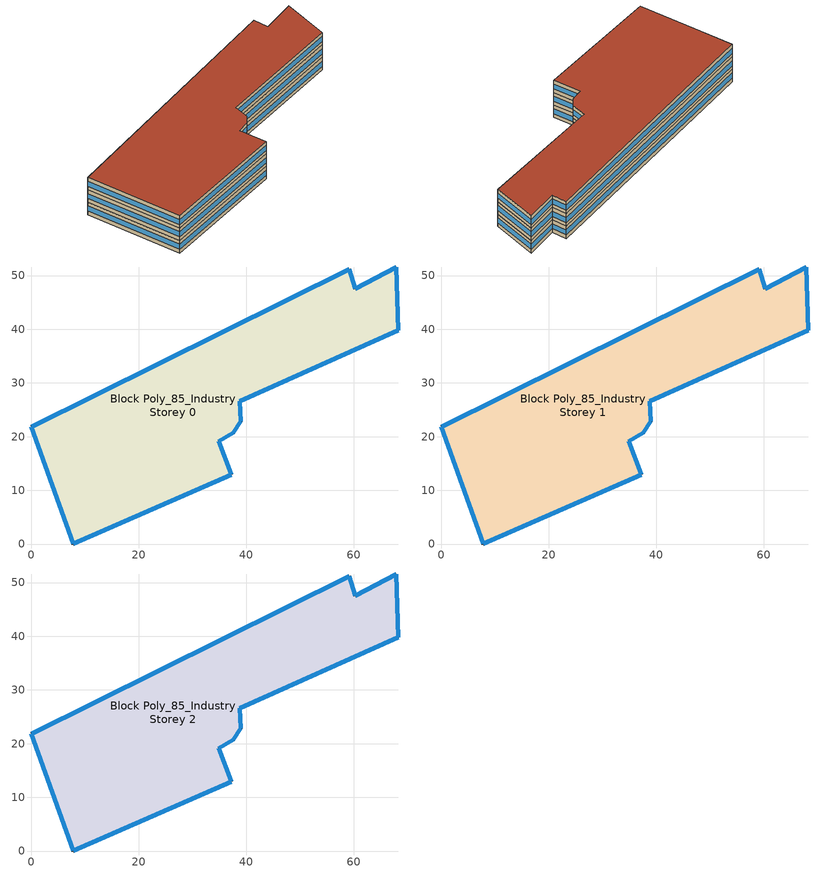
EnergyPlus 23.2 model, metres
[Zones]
Block Poly_85_Industry Storey 0
 floor ground (HSCWZ_Public&Industrial_1995_FloorGround): 67.97,51.59 68.3,39.84 38.81,26.56 38.96,22.9 37.6,20.7 34.91,19.18 37.22,12.94 7.83,0 0,21.82 59.2,51.14 60.3,47.58 z0
 wall outside (HSCWZ_Public&Industrial_1995_ExtWall): 59.2,51.14 0,21.82 7.83,0 37.22,12.94 34.91,19.18 37.6,20.7 38.96,22.9 38.81,26.56 68.3,39.84 67.97,51.59 60.3,47.58 59.2,51.14 z0:3
 window (HSCWZ_Public&Industrial_1995_Win): 59.17,51.13 0.03,21.84 / 0,21.81 7.82,0.01 / 7.84,0.01 37.2,12.94 / 37.22,12.95 34.91,19.18 / 34.91,19.18 37.6,20.7 / 37.6,20.7 38.96,22.9 / 38.96,22.9 38.81,26.56 / 38.83,26.57 68.29,39.83 / 68.3,39.84 67.97,51.59 / 67.96,51.59 60.31,47.59 / 60.3,47.58 59.2,51.14 z0.9:2.1
Block Poly_85_Industry Storey 1
 floor to Block Poly_85_Industry Storey 0 (HSCWZ_Public&Industrial_1995_FloorSlab): 67.97,51.59 68.3,39.84 38.81,26.56 38.96,22.9 37.6,20.7 34.91,19.18 37.22,12.94 7.83,0 0,21.82 59.2,51.14 60.3,47.58 z3
 wall outside (HSCWZ_Public&Industrial_1995_ExtWall): 59.2,51.14 0,21.82 7.83,0 37.22,12.94 34.91,19.18 37.6,20.7 38.96,22.9 38.81,26.56 68.3,39.84 67.97,51.59 60.3,47.58 59.2,51.14 z3:6
 window (HSCWZ_Public&Industrial_1995_Win): 59.17,51.13 0.03,21.84 / 0,21.81 7.82,0.01 / 7.84,0.01 37.2,12.94 / 37.22,12.95 34.91,19.18 / 34.91,19.18 37.6,20.7 / 37.6,20.7 38.96,22.9 / 38.96,22.9 38.81,26.56 / 38.83,26.57 68.29,39.83 / 68.3,39.84 67.97,51.59 / 67.96,51.59 60.31,47.59 / 60.3,47.58 59.2,51.14 z3.9:5.1
Block Poly_85_Industry Storey 2
 floor to Block Poly_85_Industry Storey 1 (HSCWZ_Public&Industrial_1995_FloorSlab): 67.97,51.59 68.3,39.84 38.81,26.56 38.96,22.9 37.6,20.7 34.91,19.18 37.22,12.94 7.83,0 0,21.82 59.2,51.14 60.3,47.58 z6
 wall outside (HSCWZ_Public&Industrial_1995_ExtWall): 59.2,51.14 0,21.82 7.83,0 37.22,12.94 34.91,19.18 37.6,20.7 38.96,22.9 38.81,26.56 68.3,39.84 67.97,51.59 60.3,47.58 59.2,51.14 z6:9
 window (HSCWZ_Public&Industrial_1995_Win): 59.17,51.13 0.03,21.84 / 0,21.81 7.82,0.01 / 7.84,0.01 37.2,12.94 / 37.22,12.95 34.91,19.18 / 34.91,19.18 37.6,20.7 / 37.6,20.7 38.96,22.9 / 38.96,22.9 38.81,26.56 / 38.83,26.57 68.29,39.83 / 68.3,39.84 67.97,51.59 / 67.96,51.59 60.31,47.59 / 60.3,47.58 59.2,51.14 z6.9:8.1
 roof outside (HSCWZ_Public&Industrial_1995_Roof): 37.22,12.94 34.91,19.18 37.6,20.7 38.96,22.9 38.81,26.56 68.3,39.84 67.97,51.59 60.3,47.58 59.2,51.14 0,21.82 7.83,0 z9
[BUILDING]
shang4hai3shi4_Industry_5_7_1995: North Axis=0; Terrain=City; Loads Convergence Tolerance Value=0.04; Temperature Convergence Tolerance Value=0.4; Solar Distribution=FullExterior; Maximum Number of Warmup Days=25; Minimum Number of Warmup Days=1
[MATERIAL] Thermal Absorptance=0.9; Solar Absorptance=0.7; Visible Absorptance=0.7
Name | Roughness | Thickness | Conductivity | Density | Specific Heat
Concrete | MediumRough | 0.1 | 1.7 | 2240 | 900
Brick | MediumRough | 0.1 | 0.72 | 1920 | 840
Tile | Smooth | 0.02 | 1.3 | 2200 | 900
Gypsum | Smooth | 0.015 | 0.16 | 800 | 1090
AsphaltFelt | Smooth | 0.01 | 0.2 | 960 | 1000
Insulation 0.011 | Rough | 0.011 | 0.04 | 40 | 1500
Insulation 0.021 | Rough | 0.021 | 0.04 | 40 | 1500
Insulation 0.022 | Rough | 0.022 | 0.04 | 40 | 1500
Insulation 0.043 | Rough | 0.043 | 0.04 | 40 | 1500
[WINDOWMATERIAL:SIMPLEGLAZINGSYSTEM]
HSCWZ_Public&Industrial_1995_Win_material: UFactor=4.5; Solar Heat Gain Coefficient=0.6025
[CONSTRUCTION]
HSCWZ_Public&Industrial_1995_FloorSlab: Tile, Concrete, Insulation 0.021, Concrete, Tile
HSCWZ_Public&Industrial_1995_FloorGround: Tile, Concrete, Gypsum, Insulation 0.043
HSCWZ_Public&Industrial_1995_Win: HSCWZ_Public&Industrial_1995_Win_material
HSCWZ_Public&Industrial_1995_Roof: AsphaltFelt, Concrete, Insulation 0.022
HSCWZ_Public&Industrial_1995_ExtWall: Brick, Concrete, Insulation 0.011
[ZONE] Type=1; Multiplier=1; Ceiling Height=autocalculate; Volume=autocalculate; Floor Area=autocalculate; Part of Total Floor Area=Yes
Block Poly_85_Industry Storey 0; Block Poly_85_Industry Storey 1; Block Poly_85_Industry Storey 2
[PEOPLE] Number of People Schedule=People_Schedule; Number of People Calculation Method=Area/Person; Floor Area per Person=27; Fraction Radiant=0.3; Sensible Heat Fraction=autocalculate; Activity Level Schedule=CN_GenericActivityLevel; Carbon Dioxide Generation Rate=3.82e-08; Enable ASHRAE 55 Comfort Warnings=No; Mean Radiant Temperature Calculation Type=ZoneAveraged; Clothing Insulation Calculation Method=ClothingInsulationSchedule; Cold Stress Temperature Threshold=15.56; Heat Stress Temperature Threshold=30
Name | Zone or ZoneList or Space or SpaceList
People_Block Poly_85_Industry Storey 0 | Block Poly_85_Industry Storey 0
People_Block Poly_85_Industry Storey 1 | Block Poly_85_Industry Storey 1
People_Block Poly_85_Industry Storey 2 | Block Poly_85_Industry Storey 2
[LIGHTS] Schedule=Lights_Schedule; Design Level Calculation Method=Watts/Area; Watts per Zone Floor Area=13; Return Air Fraction=0; Fraction Radiant=0; Fraction Visible=0; Fraction Replaceable=1; EndUse Subcategory=General; Return Air Fraction Calculated from Plenum Temperature=No; Return Air Fraction Function of Plenum Temperature Coefficient 1=0; Return Air Fraction Function of Plenum Temperature Coefficient 2=0
Name | Zone or ZoneList or Space or SpaceList
Lights_Block Poly_85_Industry Storey 0 | Block Poly_85_Industry Storey 0
Lights_Block Poly_85_Industry Storey 1 | Block Poly_85_Industry Storey 1
Lights_Block Poly_85_Industry Storey 2 | Block Poly_85_Industry Storey 2
[ELECTRICEQUIPMENT] Schedule=ElectricEquipment_Schedule; Design Level Calculation Method=Watts/Area; Watts per Zone Floor Area=12; Fraction Latent=0; Fraction Radiant=0; Fraction Lost=0; EndUse Subcategory=General
Name | Zone or ZoneList or Space or SpaceList
ElectricEquipment_Block Poly_85_Industry Storey 0 | Block Poly_85_Industry Storey 0
ElectricEquipment_Block Poly_85_Industry Storey 1 | Block Poly_85_Industry Storey 1
ElectricEquipment_Block Poly_85_Industry Storey 2 | Block Poly_85_Industry Storey 2
[ZONEINFILTRATION:DESIGNFLOWRATE] Schedule=AirEx_ConditionedTime_Schedule; Design Flow Rate Calculation Method=AirChanges/Hour; Air Changes per Hour=1; Constant Term Coefficient=1; Temperature Term Coefficient=0; Velocity Term Coefficient=0; Velocity Squared Term Coefficient=0
Name | Zone or ZoneList or Space or SpaceList
Infil 1 | Block Poly_85_Industry Storey 0
Infil 2 | Block Poly_85_Industry Storey 1
Infil 3 | Block Poly_85_Industry Storey 2
[HVACTEMPLATE:THERMOSTAT]
HVACTemp: Heating Setpoint Schedule=Heating_SP_Schedule; Cooling Setpoint Schedule=Cooling_SP_Schedule
[HVACTEMPLATE:ZONE:IDEALLOADSAIRSYSTEM] Template Thermostat=HVACTemp; System Availability Schedule=HVAC_ConditionedTime_Schedule; Maximum Heating Supply Air Temperature=50; Minimum Cooling Supply Air Temperature=13; Maximum Heating Supply Air Humidity Ratio=0.0156; Minimum Cooling Supply Air Humidity Ratio=0.0077; Heating Limit=NoLimit; Cooling Limit=NoLimit; Heating Availability Schedule=Heating_Period_Schedule; Cooling Availability Schedule=Cooling_Period_Schedule; Dehumidification Control Type=ConstantSensibleHeatRatio; Cooling Sensible Heat Ratio=0.7; Dehumidification Setpoint=60; Humidification Control Type=None; Humidification Setpoint=30; Outdoor Air Method=None; Outdoor Air Flow Rate per Person=0.00944; Outdoor Air Flow Rate per Zone Floor Area=0; Outdoor Air Flow Rate per Zone=0; Demand Controlled Ventilation Type=None; Outdoor Air Economizer Type=NoEconomizer; Heat Recovery Type=None; Sensible Heat Recovery Effectiveness=0.7; Latent Heat Recovery Effectiveness=0.65
Block Poly_85_Industry Storey 0; Block Poly_85_Industry Storey 1; Block Poly_85_Industry Storey 2
[SCHEDULE:COMPACT]
People_Schedule: Through: 12/31, For: Weekdays, Until: 06:00, 0.4, Until: 07:00, 0.3, Until: 08:00, 0.85, Until: 12:00, 0.95, Until: 13:00, 0.8, Until: 16:00, 0.95, Until: 18:00, 0.9, Until: 22:00, 0.85, Until: 24:00, 0.35, For: AllOtherDays, Until: 24:00, 0.15
Lights_Schedule: Through: 12/31, For: Weekdays, Until: 06:00, 0.4, Until: 07:00, 0.75, Until: 11:00, 0.95, Until: 12:00, 0.85, Until: 15:00, 0.95, Until: 16:00, 0.9, Until: 22:00, 0.85, Until: 24:00, 0.6, For: AllOtherDays, Until: 24:00, 0.15
ElectricEquipment_Schedule: Through: 12/31, For: Weekdays, Until: 06:00, 0.6, Until: 08:00, 0.9, Until: 12:00, 0.95, Until: 13:00, 0.4, Until: 18:00, 0.95, Until: 22:00, 0.8, Until: 24:00, 0.55, For: AllOtherDays, Until: 24:00, 0.2
Heating_SP_Schedule: Through: 12/31, For: AllDays, Until: 24:00, 22
Cooling_SP_Schedule: Through: 12/31, For: AllDays, Until: 24:00, 25
Heating_Period_Schedule: Through: 04/15, For: AllDays, Until: 24:00, 1, Through: 11/01, For: AllDays, Until: 24:00, 0, Through: 12/31, For: AllDays, Until: 24:00, 1
Cooling_Period_Schedule: Through: 04/15, For: AllDays, Until: 24:00, 0, Through: 10/31, For: AllDays, Until: 24:00, 1, Through: 12/31, For: AllDays, Until: 24:00, 0
HVAC_ConditionedTime_Schedule: Through: 12/31, For: AllDays, Until: 24:00, 1
AirEx_ConditionedTime_Schedule: Through: 12/31, For: AllDays, Until: 24:00, 3
CN_GenericActivityLevel: Through: 12/31, For: Weekdays, Until: 08:00, 80, Until: 18:00, 120, Until: 24:00, 80, For: AllOtherDays, Until: 24:00, 80
